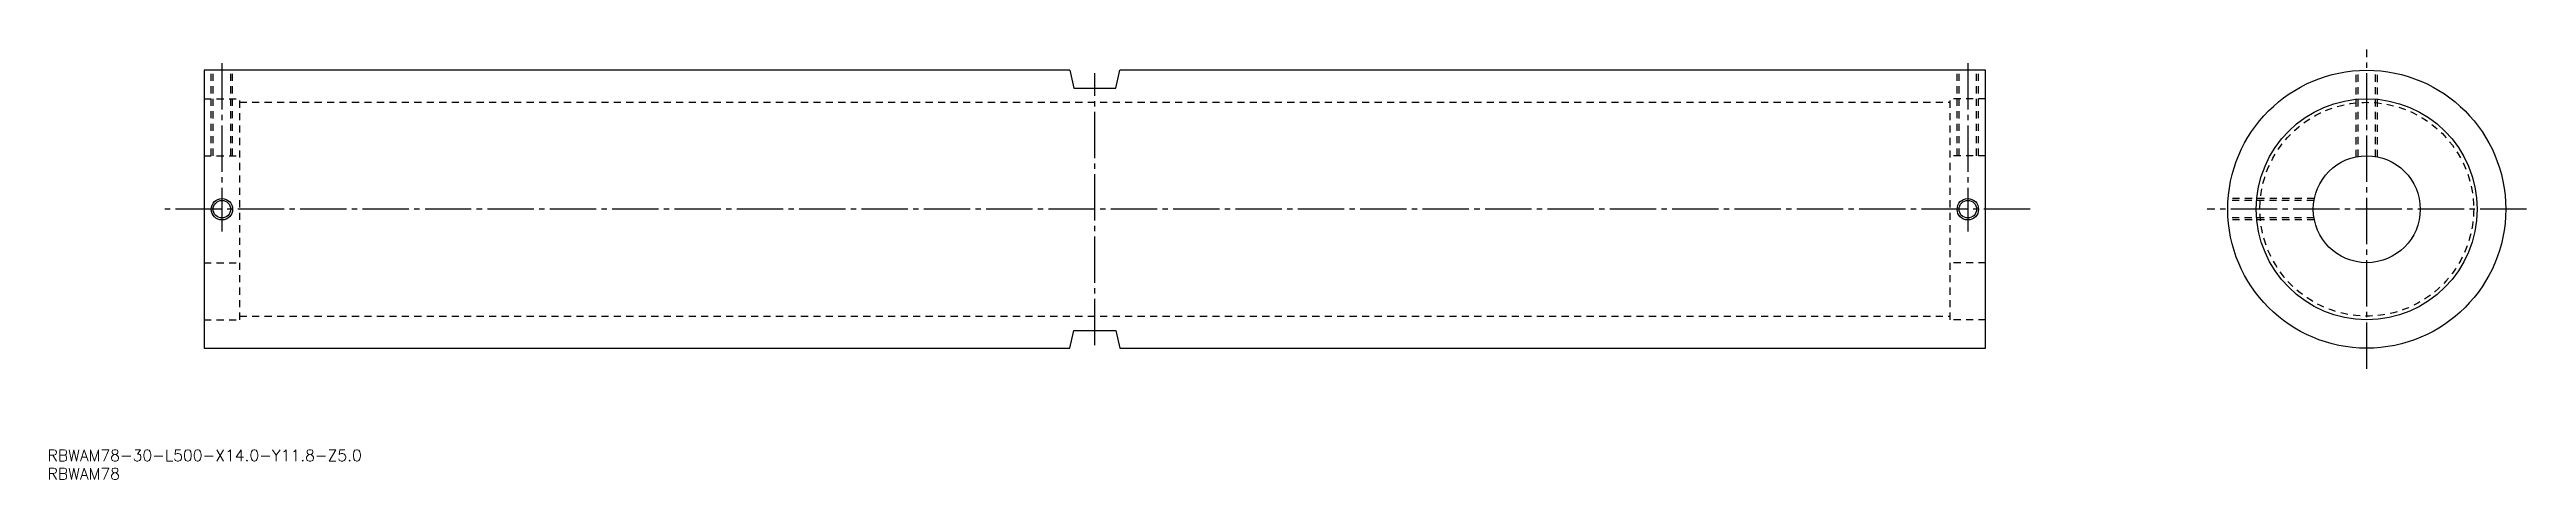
# Model space of a CAD drawing. Extents: x 60 to 755, y 192 to 313.
import ezdxf

# ---------------------------------------------------------------- set-up
doc = ezdxf.new("R2010")
doc.units = 0
doc.linetypes.add('CENTER', pattern=[17.5, 13, -1.5, 1.5, -1.5])
doc.linetypes.add('DASHED', pattern=[3.5, 2, -1.5])
doc.layers.get('0').update_dxf_attribs({"linetype": 'CONTINUOUS'})
doc.layers.add('CENTER', color=1, linetype='CENTER')
doc.styles.get("Standard").update_dxf_attribs({"font": 'txt.shx', "bigfont": '@extfont2.shx'})

msp = doc.modelspace()

# ---------------------------------------------------------------- linework, layer by layer
at = {"color": 7, "linetype": 'CONTINUOUS'}
for p, q in [((103.35, 307.19), (103.35, 229.19)), ((346.35, 307.19), (103.35, 307.19)), ((346.35, 307.19), (347.45, 302.19)), ((359.25, 302.19), (360.35, 307.19)), ((603.35, 307.19), (360.35, 307.19)), ((603.35, 229.19), (603.35, 307.19)), ((347.45, 302.19), (359.25, 302.19)), ((103.35, 276.69), (103.35, 259.69)), ((346.35, 229.19), (347.45, 234.19)), ((347.45, 234.19), (359.25, 234.19)), ((359.25, 234.19), (360.35, 229.19)), ((103.35, 229.19), (346.35, 229.19)), ((360.35, 229.19), (603.35, 229.19))]:
    msp.add_line(p, q, dxfattribs=at)
at = {"color": 3, "linetype": 'DASHED'}
for p, q in [((105.35, 283.2), (105.35, 307.19)), ((105.89, 283.19), (105.89, 307.19)), ((110.81, 283.19), (110.81, 307.19)), ((111.35, 283.2), (111.35, 307.19)), ((595.35, 283.2), (595.35, 307.19)), ((595.89, 283.19), (595.89, 307.19)), ((600.81, 283.19), (600.81, 307.19)), ((601.35, 283.2), (601.35, 307.19)), ((707.32, 282.88), (707.32, 307.07)), ((707.86, 282.98), (707.86, 307.11)), ((712.78, 282.98), (712.78, 307.11)), ((713.32, 282.88), (713.32, 307.07)), ((103.35, 299.19), (113.35, 299.19)), ((113.35, 237.19), (113.35, 299.19)), ((593.35, 237.19), (593.35, 299.19)), ((603.35, 299.19), (593.35, 299.19)), ((113.35, 298.19), (593.35, 298.19)), ((103.35, 283.19), (113.35, 283.19)), ((603.35, 283.19), (593.35, 283.19)), ((695.62, 271.19), (671.44, 271.19)), ((695.52, 270.64), (671.4, 270.64)), ((695.52, 265.73), (671.4, 265.73)), ((695.62, 265.19), (671.44, 265.19)), ((103.35, 253.19), (113.35, 253.19)), ((603.35, 253.19), (593.35, 253.19)), ((103.35, 237.19), (113.35, 237.19)), ((113.35, 238.19), (593.35, 238.19)), ((603.35, 237.19), (593.35, 237.19))]:
    msp.add_line(p, q, dxfattribs=at)
at = {"color": 7, "linetype": 'CONTINUOUS'}
for centre, radius in [((710.32, 268.19), 39), ((710.32, 268.19), 31), ((710.32, 268.19), 15), ((108.35, 268.19), 2.46), ((598.35, 268.19), 2.46)]:
    msp.add_circle(centre, radius, dxfattribs=at)
at = {"color": 3, "linetype": 'DASHED'}
msp.add_circle((710.32, 268.19), 30, dxfattribs=at)
at = {"color": 3, "linetype": 'CONTINUOUS'}
for centre in [(108.35, 268.19), (598.35, 268.19)]:
    msp.add_circle(centre, 3, dxfattribs=at)
at = {"layer": 'CENTER', "color": 1, "linetype": 'CENTER'}
for p, q in [((710.32, 223.37), (710.32, 313)), ((108.35, 309.2), (108.35, 261.94)), ((353.35, 230.03), (353.35, 306.35)), ((598.35, 309.2), (598.35, 261.94)), ((615.85, 268.19), (90.85, 268.19)), ((755.14, 268.19), (665.5, 268.19))]:
    msp.add_line(p, q, dxfattribs=at)

# ---------------------------------------------------------------- texts
at = {"color": 7, "linetype": 'CONTINUOUS'}
for s, p in [('RBWAM78-30-L500-X14.0-Y11.8-Z5.0', (59.43, 197.5)), ('RBWAM78', (59.43, 192.35))]:
    msp.add_text(s, height=3.2, dxfattribs=at).set_placement(p)

doc.saveas('drawing.dxf')
